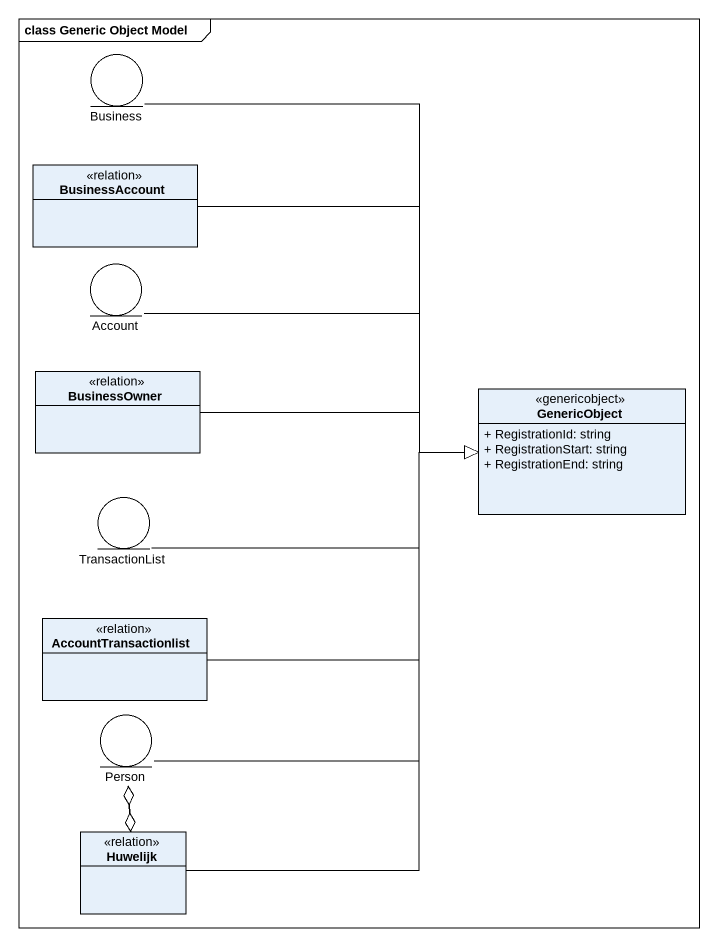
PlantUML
@startuml
mainframe class Generic Object Model
allowmixing
hide circle
hide empty members
skinparam classAttributeIconSize 0
entity Business
class BusinessAccount <<relation>>
entity Account
class BusinessOwner <<relation>>
class GenericObject <<genericobject>> {
  + RegistrationId: string
  + RegistrationStart: string
  + RegistrationEnd: string
}
entity TransactionList
class AccountTransactionlist <<relation>>
entity "Person" as Person_
class Huwelijk <<relation>>
Business --|> GenericObject
BusinessAccount -right-|> GenericObject
Account -right-|> GenericObject
BusinessOwner -right-|> GenericObject
TransactionList -right-|> GenericObject
AccountTransactionlist -right-|> GenericObject
Person_ -up-|> GenericObject
Person_ --o Huwelijk
Huwelijk -up-|> GenericObject
Huwelijk -up-o Person_
@enduml
